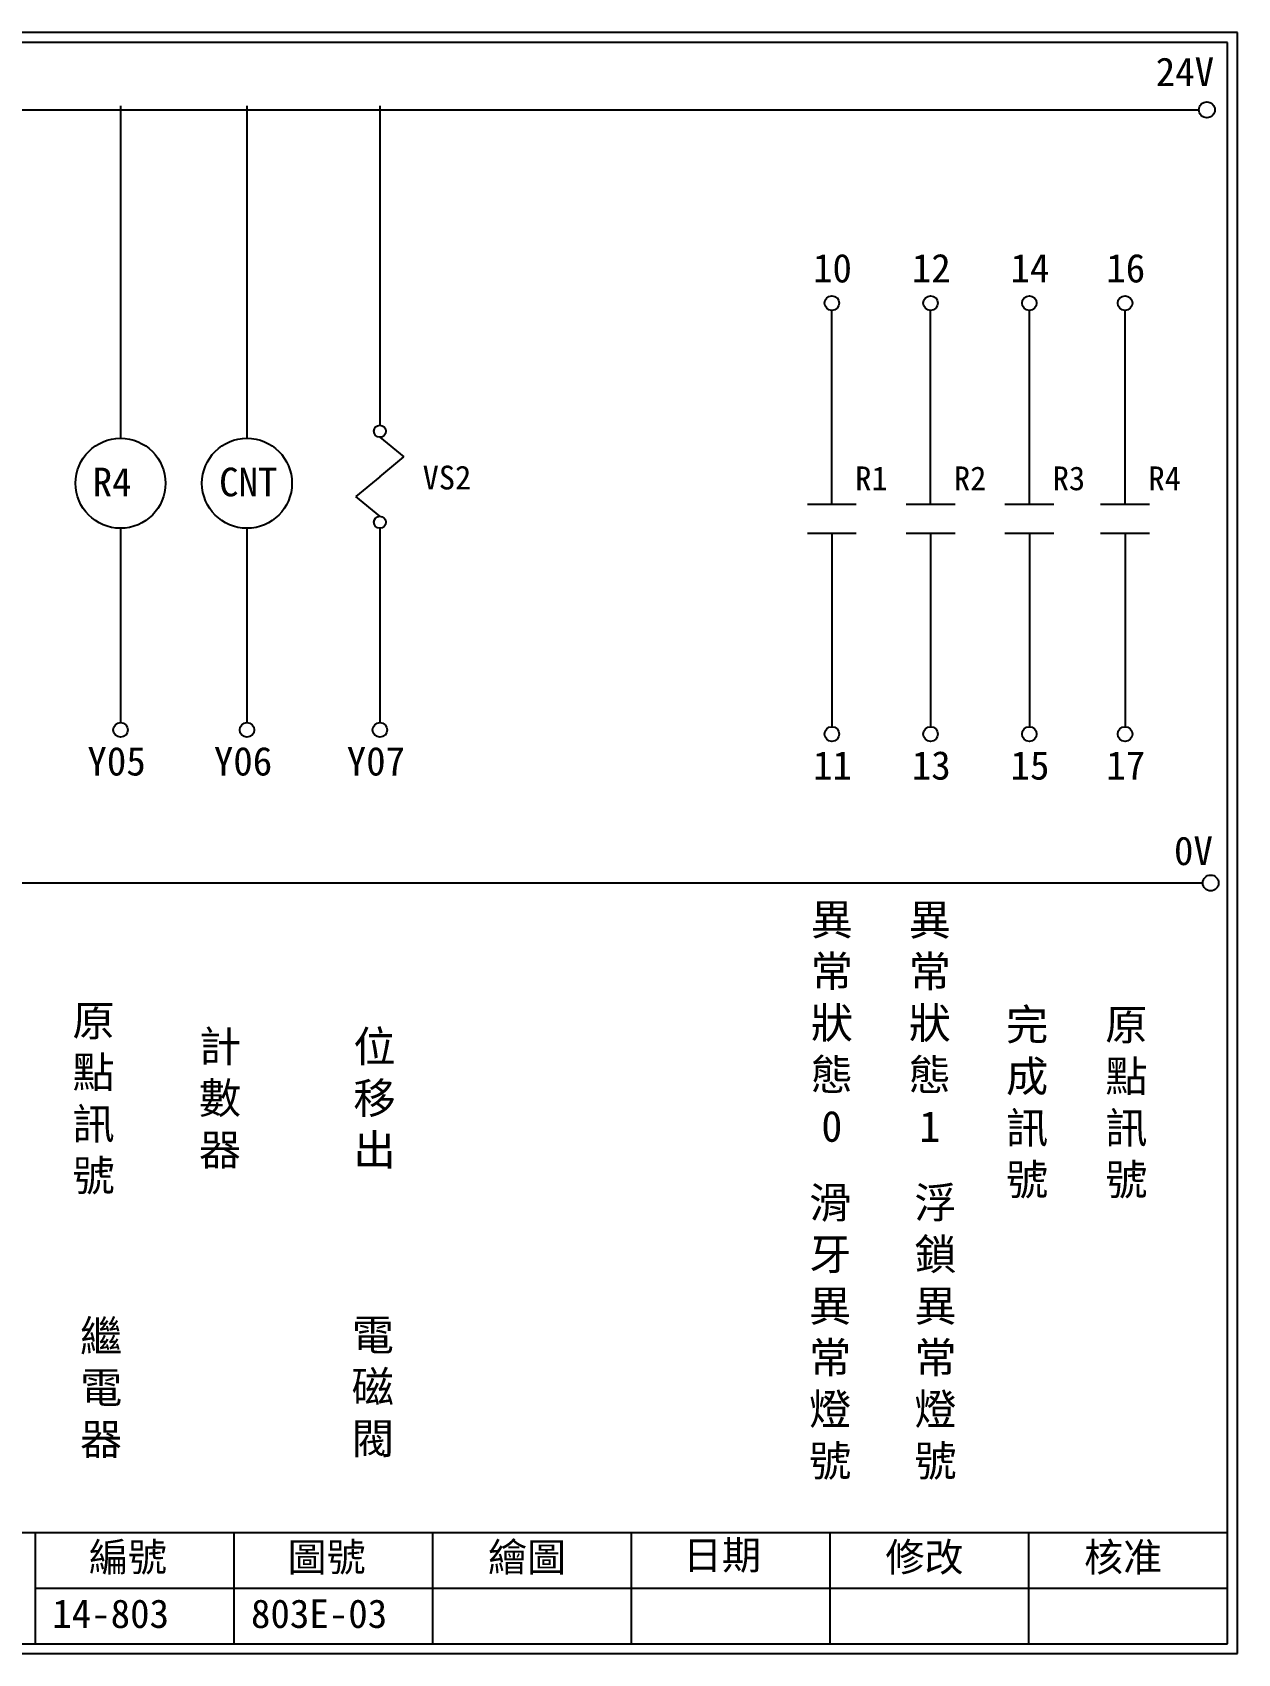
# Model space of a CAD drawing. Extents: x 889 to 1176, y 251 to 455.
# Drawn here: x 1024.4 to 1176.1, y 251.2 to 455.2 of the extents above; entities that cross this region are included whole.
import ezdxf

# ---------------------------------------------------------------- set-up
doc = ezdxf.new("R2010")
doc.units = 0
doc.layers.get('0').update_dxf_attribs({"linetype": 'CONTINUOUS'})
doc.layers.add('圖框層', color=7, linetype='CONTINUOUS')
doc.layers.add('標尺寸層', color=3, linetype='CONTINUOUS')
doc.styles.add('CNS', font='romanc.shx', dxfattribs={"bigfont": 'chineset.shx'})
doc.styles.add('STSL', font='KAIU.TTF')

msp = doc.modelspace()

# ---------------------------------------------------------------- linework, layer by layer
for centre in [(1172.21, 445.42), (1172.69, 348.15)]:
    msp.add_circle(centre, 1)
at = {"layer": '圖框層', "color": 7}
for p, q in [((1176.07, 455.16), (889.07, 455.16)), ((1176.07, 251.2), (1176.07, 455.16)), ((1174.82, 453.91), (890.32, 453.91)), ((1174.82, 252.44), (1174.82, 453.91)), ((890.32, 266.44), (1174.82, 266.44)), ((1024.82, 252.44), (1024.82, 266.44)), ((1049.82, 252.44), (1049.82, 266.44)), ((1074.82, 252.44), (1074.82, 266.44)), ((1099.82, 252.44), (1099.82, 266.44)), ((1124.82, 252.44), (1124.82, 266.44)), ((1149.82, 252.44), (1149.82, 266.44)), ((1024.82, 259.44), (1174.82, 259.44)), ((889.07, 251.2), (1176.07, 251.2)), ((890.32, 252.44), (1174.82, 252.44))]:
    msp.add_line(p, q, dxfattribs=at)
at = {"layer": '標尺寸層', "color": 7}
for p, q in [((893.61, 445.42), (1171.21, 445.42)), ((1035.52, 445.93), (1035.52, 404.1)), ((1051.43, 445.93), (1051.43, 404.1)), ((1068.15, 445.93), (1068.15, 405.74)), ((1125.02, 395.83), (1125.02, 420.19)), ((1137.44, 395.83), (1137.44, 420.19)), ((1149.87, 395.83), (1149.87, 420.19)), ((1161.91, 395.83), (1161.91, 420.19)), ((1068.15, 404.24), (1071.15, 401.75)), ((1068.15, 399.26), (1071.15, 401.75)), ((1068.15, 399.26), (1065.14, 396.77)), ((1068.15, 394.28), (1065.14, 396.77)), ((1035.52, 392.78), (1035.52, 368.33)), ((1051.43, 392.78), (1051.43, 368.33)), ((1068.15, 392.78), (1068.15, 368.33)), ((1125.02, 392.17), (1125.02, 367.81)), ((1137.44, 392.17), (1137.44, 367.81)), ((1149.87, 392.17), (1149.87, 367.81)), ((1161.91, 392.17), (1161.91, 367.81)), ((893.82, 348.15), (1171.69, 348.15))]:
    msp.add_line(p, q, dxfattribs=at)
at = {"layer": '標尺寸層'}
for p, q in [((1121.94, 395.83), (1128.09, 395.83)), ((1134.37, 395.83), (1140.52, 395.83)), ((1146.79, 395.83), (1152.94, 395.83)), ((1158.84, 395.83), (1164.99, 395.83)), ((1121.94, 392.17), (1128.09, 392.17)), ((1134.37, 392.17), (1140.52, 392.17)), ((1146.79, 392.17), (1152.94, 392.17)), ((1158.84, 392.17), (1164.99, 392.17))]:
    msp.add_line(p, q, dxfattribs=at)
at = {"layer": '標尺寸層', "color": 7}
for centre, radius in [((1125.02, 421.11), 0.92), ((1137.44, 421.11), 0.92), ((1149.87, 421.11), 0.92), ((1161.91, 421.11), 0.92), ((1035.52, 398.44), 5.66), ((1051.43, 398.44), 5.66), ((1068.15, 404.99), 0.751), ((1068.15, 393.53), 0.751), ((1035.52, 367.41), 0.92), ((1051.43, 367.41), 0.92), ((1068.15, 367.41), 0.92), ((1125.02, 366.89), 0.92), ((1137.44, 366.89), 0.92), ((1149.87, 366.89), 0.92), ((1161.91, 366.89), 0.92)]:
    msp.add_circle(centre, radius, dxfattribs=at)

# ---------------------------------------------------------------- texts
at = {"layer": '圖框層', "color": 4, "style": 'STSL'}
for s, height, p in [('24V', 3.6, (1165.77, 448.41)), ('10', 3.6, (1122.65, 423.71)), ('12', 3.6, (1135.08, 423.71)), ('14', 3.6, (1147.5, 423.71)), ('16', 3.6, (1159.55, 423.71)), ('R4', 3.6, (1032.01, 396.8)), ('CNT', 3.6, (1047.92, 396.8)), ('VS2', 3, (1073.53, 397.66)), ('R1', 3, (1127.96, 397.56)), ('R2', 3, (1140.38, 397.56)), ('R3', 3, (1152.81, 397.56)), ('R4', 3, (1164.86, 397.56)), ('Y05', 3.6, (1031.35, 361.67)), ('Y06', 3.6, (1047.26, 361.67)), ('Y07', 3.6, (1063.98, 361.67)), ('11', 3.6, (1122.65, 361.15)), ('13', 3.6, (1135.08, 361.15)), ('15', 3.6, (1147.5, 361.15)), ('17', 3.6, (1159.55, 361.15)), ('0V', 3.6, (1168.07, 350.4)), ('編號', 3.6, (1031.54, 261.53)), ('圖號', 3.6, (1056.54, 261.53)), ('繪圖', 3.6, (1081.76, 261.53)), ('日期', 3.6, (1106.29, 261.78)), ('修改', 3.6, (1131.76, 261.53)), ('核准', 3.6, (1156.76, 261.53)), ('14-803', 3.6, (1026.93, 254.42)), ('803E-03', 3.6, (1051.93, 254.42))]:
    msp.add_text(s, height=height, dxfattribs=at).set_placement(p)
at = {"layer": '標尺寸層', "color": 7, "char_height": 3.9, "attachment_point": 5, "style": 'CNS'}
for s, insert, width in [('{\\fDFKai-SB|b0|i0|c136|p65;異常狀態0}', (1125.02, 330.51), 2.8481), ('{\\fDFKai-SB|b0|i0|c136|p65;異常狀態1}', (1137.34, 330.51), 2.8481), ('{\\fDFKai-SB|b0|i0|c136|p65;原點訊號}', (1032.13, 320.87), 2.8481), ('{\\fDFKai-SB|b0|i0|c136|p65;完成訊號}', (1149.59, 320.36), 2.8481), ('{\\fDFKai-SB|b0|i0|c136|p65;原點訊號}', (1162.08, 320.36), 2.8481), ('{\\fDFKai-SB|b0|i0|c136|p65;計數器}', (1048.04, 320.87), 2.8481), ('{\\fDFKai-SB|b0|i0|c136|p65;位移\\P出}', (1067.48, 320.87), 2.8481), ('{\\fDFKai-SB|b0|i0|c136|p65;滑牙異常燈號}', (1124.81, 291.47), 2.8481), ('{\\fDFKai-SB|b0|i0|c136|p65;浮鎖異常燈號}', (1138.06, 291.47), 2.8481), ('{\\fDFKai-SB|b0|i0|c136|p65;繼電器}', (1033.08, 284.45), 8.6627), ('{\\fDFKai-SB|b0|i0|c136|p65;電磁閥}', (1067.26, 284.55), 8.6627)]:
    msp.add_mtext(s, dxfattribs=dict(at, insert=insert, width=width))

doc.saveas('drawing.dxf')
